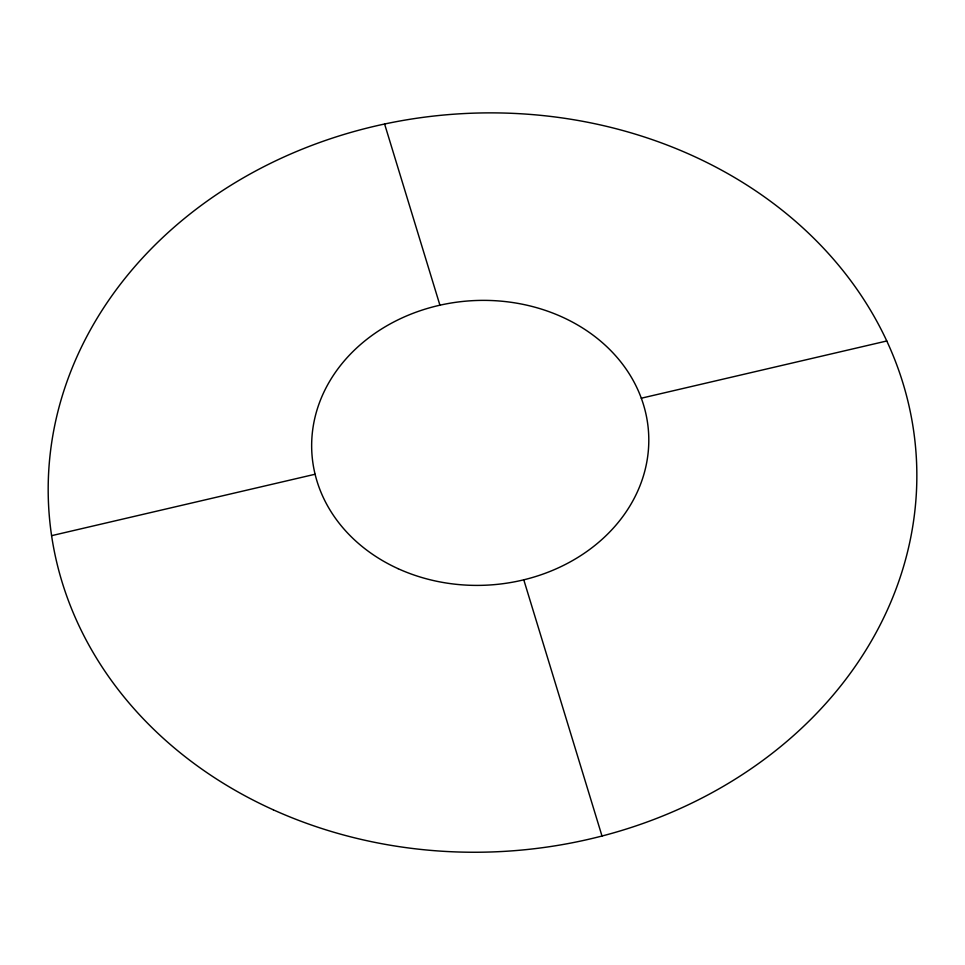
<?xml version="1.0" encoding="UTF-8"?>
<svg xmlns="http://www.w3.org/2000/svg" width="965" height="965" viewBox="0 0 965 965"><rect width="100%" height="100%" fill="white"/><g stroke="black" fill="none" stroke-linecap="round" stroke-linejoin="round"><path stroke-width="1.45" d="M51.591 535.672L315.085 474.249M641.303 398.207L886.775 340.983M384.601 124.015L439.919 305.193M523.778 579.82L602.003 836.028M273.348 809.84A434.54 369.462 -3.3 0 0 916.75 467.82A434.54 369.462 -3.3 0 0 257.438 170.021A434.54 369.462 -3.3 0 0 273.348 809.84M398.123 568.687A168.658 142.422 -3.3 0 0 648.782 437.977A168.658 142.422 -3.3 0 0 393.756 321.996A168.658 142.422 -3.3 0 0 398.123 568.687"/></g></svg>
